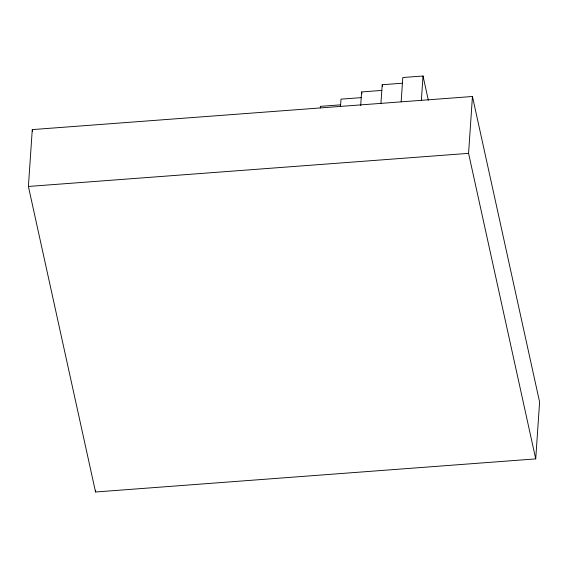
<?xml version="1.0" encoding="UTF-8"?>
<svg xmlns="http://www.w3.org/2000/svg" width="568" height="568" viewBox="0 0 568 568"><rect width="100%" height="100%" fill="white"/><g stroke="black" fill="none" stroke-linecap="round" stroke-linejoin="round"><path stroke-width="0.85" d="M28.4 186.46L32.277 129.596L472.448 96.489L539.6 402.016L535.723 458.887L95.552 491.995L28.4 186.46L468.572 153.353L472.448 96.489M95.552 491.995L95.672 490.241M320.302 107.977L320.416 106.358L340.623 104.839M340.502 106.599L341.013 99.151L361.227 97.625M360.687 105.499L361.61 91.938L381.824 90.418M380.922 103.617L382.214 84.731L402.421 83.212M401.157 101.786L402.811 77.525L423.018 76.005L428.35 100.259M421.342 100.621L423.018 76.005M468.572 153.353L535.723 458.887M382.214 84.731L382.591 86.464M361.61 91.938L361.993 93.67M32.277 129.596L32.66 131.329"/></g></svg>
